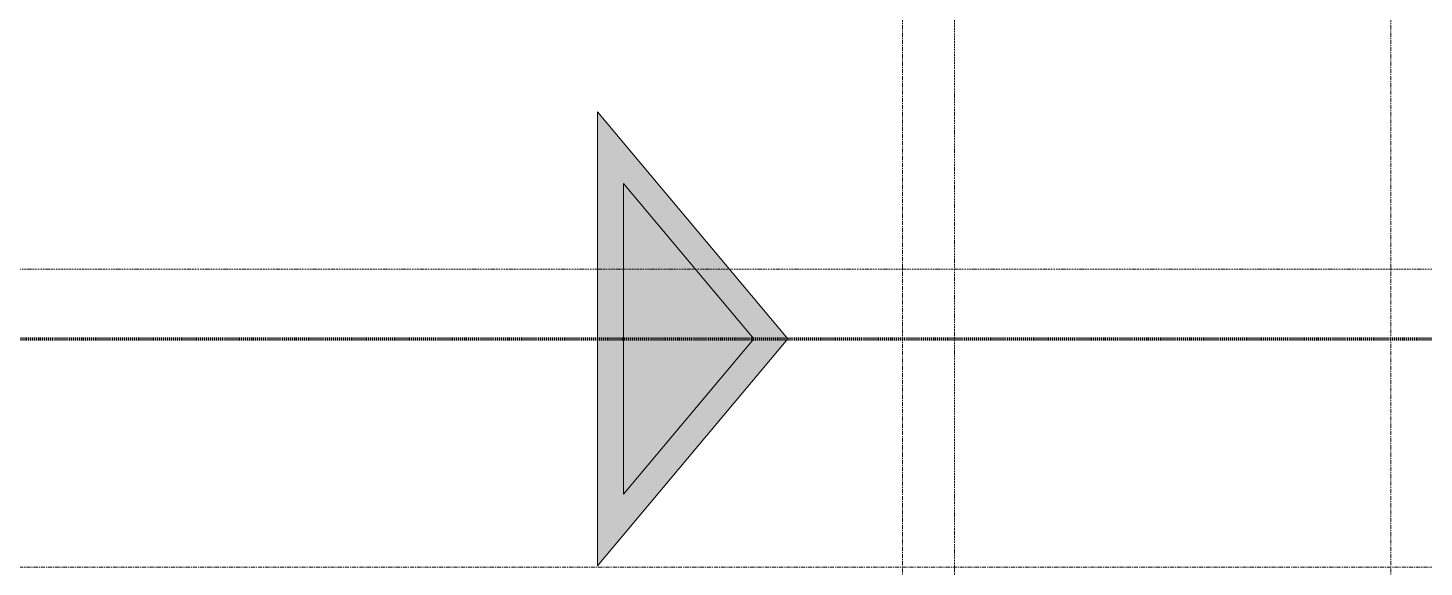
# Model space of a CAD drawing. Header units: millimetres. Extents: x 962 to 239635, y -15958 to 82755.
# Drawn here: x 174018 to 178305, y 33837 to 35492 of the extents above; entities that cross this region are included whole.
import ezdxf

# ---------------------------------------------------------------- set-up
doc = ezdxf.new("R2010")
doc.units = ezdxf.units.MM
for name, pattern in [('1 NÉT CALL OUT', [6, 3, -3]), ('Dash Dot 3_16_', [7.9375, 4.7625, -1.5875, 0, -1.5875]), ('Grid Line', [22.225, 12.7, -3.175, 3.175, -3.175])]:
    doc.linetypes.add(name, pattern=pattern)
for name, color, linetype, lineweight in [('A-ANNO-NOTE', 131, 'Continuous', 9), ('A-DETL-3', 90, '1 NÉT CALL OUT', 100), ('G-ANNO-SYMB-1', 111, 'Dash Dot 3_16_', 18), ('S-GRID-1', 1, 'Grid Line', 9)]:
    doc.layers.add(name, color=color, linetype=linetype, lineweight=lineweight)

# ---------------------------------------------------------------- blocks, each defined once
blk = doc.blocks.new('HDNDCT_MŨI TÊN THOÁT HIỂM - HDNDCT_MŨI TÊN THOÁT HIỂM-2437747-TKCS_MB TẦNG 2')
at = {"layer": 'A-ANNO-NOTE'}
h = blk.add_hatch(color=256, dxfattribs=at)
h.paths.add_polyline_path([(-3.153, 0), (0.5, 4.353), (0.5, -4.353)])
h.paths.add_polyline_path([(-2.5, 0), (0, -2.979), (0, 2.979)])
blk.add_hatch(color=256, dxfattribs=at).paths.add_polyline_path([(0, -2.979), (-2.5, 0), (0, 2.979)])
for p, q in [((0.5, 4.353), (-3.153, 0)), ((0.5, -4.353), (0.5, 4.353)), ((-2.5, 0), (0, 2.979)), ((0, 2.979), (-2.5, 0)), ((0, 2.979), (0, -2.979)), ((0, -2.979), (0, 2.979)), ((-3.153, 0), (0.5, -4.353)), ((0, -2.979), (-2.5, 0)), ((-2.5, 0), (0, -2.979))]:
    blk.add_line(p, q, dxfattribs=at)

msp = doc.modelspace()

# ---------------------------------------------------------------- linework, layer by layer
at = {"layer": 'A-DETL-3'}
msp.add_line((170773.5, 34537.4), (179103.5, 34537.4), dxfattribs=at)
at = {"layer": 'G-ANNO-SYMB-1'}
for p, q in [((176863.5, 82373.8), (176863.5, 13547.9)), ((90498.7, 34751.5), (196677.7, 34751.5))]:
    msp.add_line(p, q, dxfattribs=at)
at = {"layer": 'S-GRID-1'}
for p, q in [((176703.5, 19351.6), (176703.5, 76542.3)), ((178203.5, 19351.6), (178203.5, 76542.3)), ((187383.6, 33836.9), (98285.4, 33836.9))]:
    msp.add_line(p, q, dxfattribs=at)

# ---------------------------------------------------------------- block references
at = {"layer": 'A-ANNO-NOTE', "xscale": 160, "yscale": 160, "zscale": 160, "rotation": 180}
msp.add_blockref('HDNDCT_MŨI TÊN THOÁT HIỂM - HDNDCT_MŨI TÊN THOÁT HIỂM-2437747-TKCS_MB TẦNG 2', (175847.1, 34537.4), dxfattribs=at)

doc.saveas('drawing.dxf')
